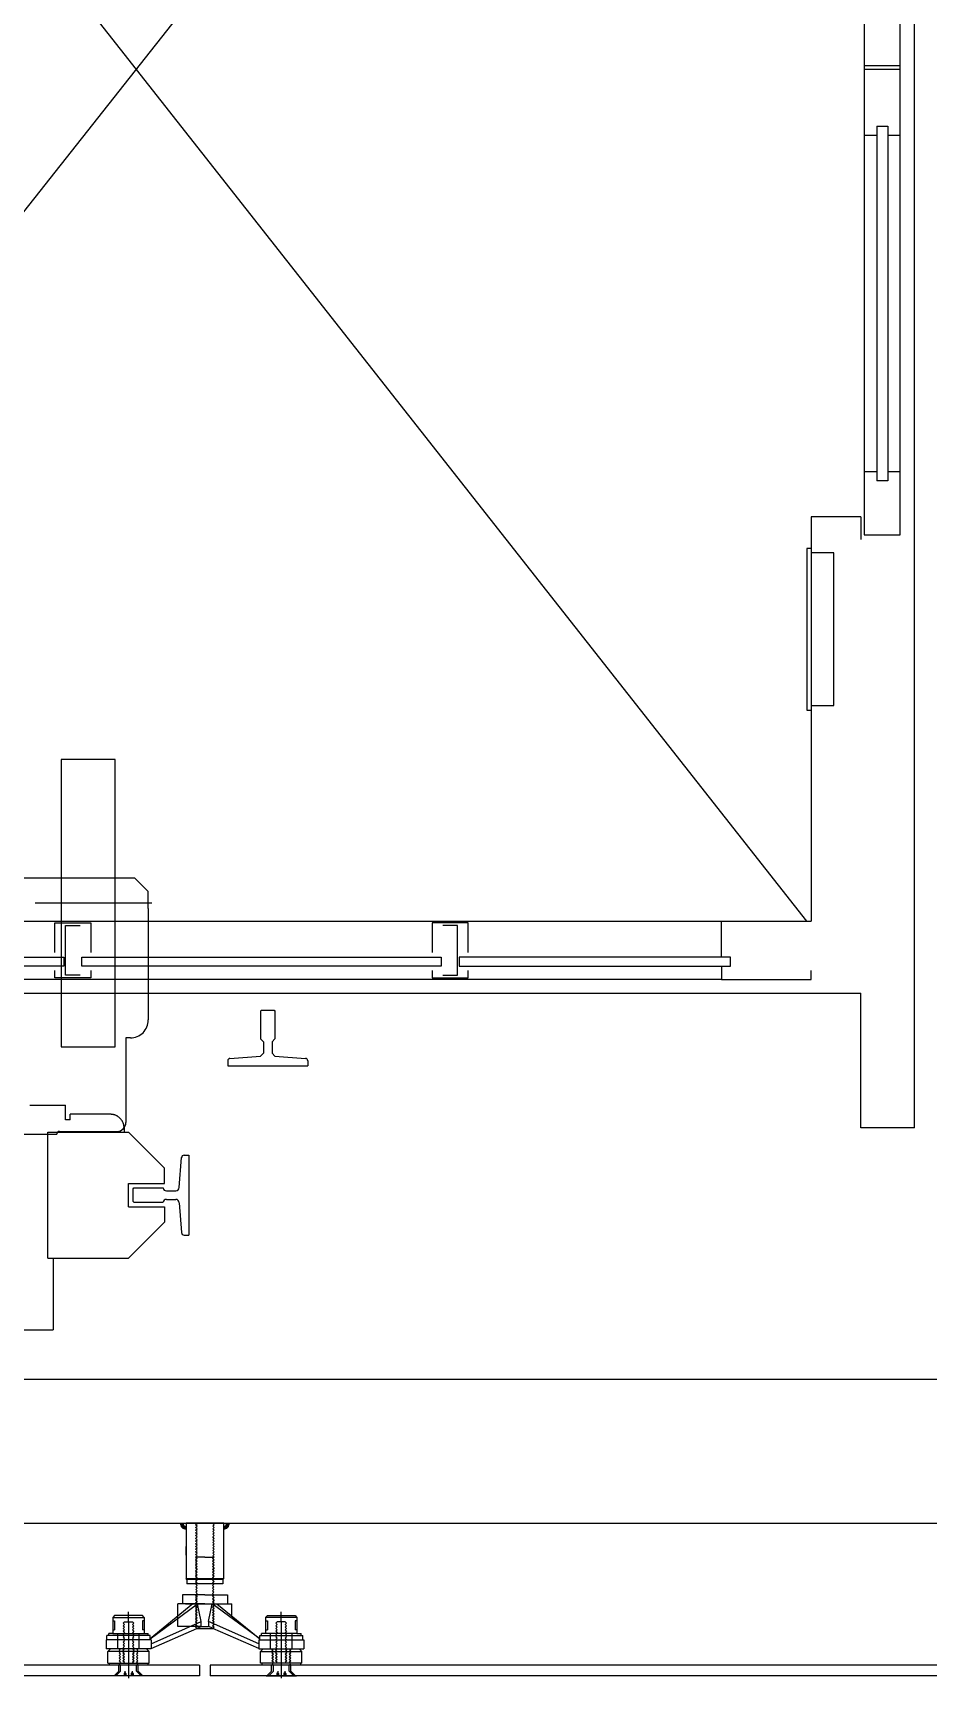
# Model space of a CAD drawing. Header units: millimetres. Extents: x -7448 to 427567, y 91657 to 341328.
# Drawn here: x 153436 to 154432, y 216789 to 218621 of the extents above; entities that cross this region are included whole.
import ezdxf

# ---------------------------------------------------------------- set-up
doc = ezdxf.new("R2010")
doc.units = ezdxf.units.MM
doc.header["$LTSCALE"] = 500
doc.header["$MEASUREMENT"] = 0
for name, pattern in [('CENTER', [65, 60, -2, 1, -2]), ('CENTER1', [8, 6, -1, 0, -1]), ('DASH_2', [34, 30, -1.5, 1, -1.5]), ('HIDDEN', [2, 1, -1])]:
    doc.linetypes.add(name, pattern=pattern)
doc.layers.add('e-plan', color=9, linetype='CONTINUOUS')

msp = doc.modelspace()

# ---------------------------------------------------------------- linework, layer by layer
at = {"layer": 'e-plan', "linetype": 'Continuous'}
for p, q in [((154417.2, 217401.9), (154417.2, 219761.9)), ((154202.2, 217566.9), (153564.2, 217566.9)), ((153564.2, 217551.9), (154357.2, 217551.9)), ((154357.2, 217401.9), (154357.2, 217551.9)), ((154417.2, 217401.9), (154357.2, 217401.9)), ((153606.2, 216961.9), (153606.2, 216900.1)), ((153648.2, 216900.1), (153648.2, 216961.9)), ((153606.2, 216926.1), (153606.2, 216936)), ((153607.2, 216899.1), (153606.2, 216900.1)), ((153606.2, 216900.1), (153648.2, 216900.1)), ((153607.2, 216899.1), (153607.2, 216894.1)), ((153647.2, 216899.1), (153607.2, 216899.1)), ((153617, 216894.1), (153607.2, 216894.1)), ((153637.1, 216894.1), (153617.3, 216894.1)), ((153647.2, 216894.1), (153637.3, 216894.1)), ((153648.2, 216900.1), (153647.2, 216899.1)), ((153647.2, 216899.1), (153647.2, 216894.1)), ((153613.9, 216871.9), (153566.2, 216833.1)), ((153566.2, 216833), (153618.9, 216871.9)), ((153627.2, 216871.9), (153597.2, 216871.9)), ((153597.2, 216846.9), (153597.2, 216871.9)), ((153616.9, 216881.9), (153602.2, 216881.9)), ((153605.7, 216871.9), (153627.2, 216871.9)), ((153627.2, 216881.9), (153617.2, 216881.9)), ((153623.2, 216852.4), (153618.9, 216871.9)), ((153627.2, 216881.9), (153637.2, 216881.9)), ((153627.2, 216871.9), (153657.2, 216871.9)), ((153627.2, 216871.9), (153648.7, 216871.9)), ((153631.1, 216852.4), (153635.4, 216871.9)), ((153688.2, 216833), (153635.4, 216871.9)), ((153637.5, 216881.9), (153652.2, 216881.9)), ((153640.5, 216871.9), (153688.2, 216833.1)), ((153657.2, 216858.4), (153657.2, 216871.9)), ((153526.7, 216858.9), (153524.7, 216856.9)), ((153524.7, 216856.9), (153524.7, 216838.9)), ((153557.7, 216858.9), (153526.7, 216858.9)), ((153526.7, 216852.9), (153526.7, 216842.9)), ((153559.7, 216856.9), (153557.7, 216858.9)), ((153557.7, 216852.9), (153557.7, 216842.9)), ((153559.7, 216856.9), (153559.7, 216838.9)), ((153567.2, 216827.6), (153623.2, 216852.4)), ((153623.3, 216846.9), (153597.2, 216846.9)), ((153618.3, 216844.8), (153623.3, 216846.9)), ((153623.2, 216846.9), (153623.2, 216852.4)), ((153623.3, 216846.9), (153631.1, 216846.9)), ((153687.2, 216827.6), (153631.1, 216852.4)), ((153631.1, 216852.4), (153631.1, 216846.9)), ((153636, 216844.8), (153631.1, 216846.9)), ((153694.7, 216856.9), (153696.7, 216858.9)), ((153694.7, 216856.9), (153694.7, 216838.9)), ((153696.7, 216858.9), (153727.7, 216858.9)), ((153696.7, 216852.9), (153696.7, 216842.9)), ((153727.7, 216858.9), (153729.7, 216856.9)), ((153727.7, 216852.9), (153727.7, 216842.9)), ((153729.7, 216856.9), (153729.7, 216838.9)), ((153517.2, 216831.9), (153517.2, 216821.9)), ((153567.2, 216831.9), (153517.2, 216831.9)), ((153566.2, 216836.9), (153518.2, 216836.9)), ((153518.2, 216831.9), (153518.2, 216836.9)), ((153520.2, 216836.9), (153520.2, 216838.9)), ((153564.2, 216836.9), (153564.2, 216838.9)), ((153566.2, 216831.9), (153566.2, 216836.9)), ((153567.2, 216822.2), (153618.1, 216844.7)), ((153567.2, 216831.9), (153567.2, 216821.9)), ((153635.9, 216844.3), (153618.5, 216844.3)), ((153687.2, 216822.2), (153636.2, 216844.7)), ((153687.2, 216831.9), (153737.2, 216831.9)), ((153687.2, 216831.9), (153687.2, 216821.9)), ((153688.2, 216831.9), (153688.2, 216836.9)), ((153688.2, 216836.9), (153736.2, 216836.9)), ((153690.2, 216836.9), (153690.2, 216838.9)), ((153734.2, 216836.9), (153734.2, 216838.9)), ((153736.2, 216831.9), (153736.2, 216836.9)), ((153737.2, 216831.9), (153737.2, 216821.9)), ((153533.1, 216821.9), (153517.2, 216821.9)), ((153519.2, 216805.9), (153519.2, 216818.9)), ((153533.4, 216818.9), (153519.2, 216818.9)), ((153546.7, 216821.9), (153533.4, 216821.9)), ((153565.2, 216818.9), (153533.4, 216818.9)), ((153550.9, 216821.9), (153547, 216821.9)), ((153567.2, 216821.9), (153551.2, 216821.9)), ((153565.2, 216805.9), (153565.2, 216818.9)), ((153687.2, 216821.9), (153703.1, 216821.9)), ((153689.2, 216818.9), (153720.9, 216818.9)), ((153689.2, 216805.9), (153689.2, 216818.9)), ((153703.4, 216821.9), (153707.4, 216821.9)), ((153707.7, 216821.9), (153720.9, 216821.9)), ((153720.9, 216818.9), (153735.2, 216818.9)), ((153721.2, 216821.9), (153737.2, 216821.9)), ((153735.2, 216805.9), (153735.2, 216818.9)), ((153519.2, 216805.9), (153532.1, 216805.9)), ((153520.7, 216805.9), (153520.7, 216803.9)), ((153559, 216791.9), (153525.3, 216791.9)), ((153531.4, 216797.2), (153526.2, 216791.9)), ((153531.4, 216797.2), (153531.4, 216803.9)), ((153532.4, 216805.9), (153536.4, 216805.9)), ((153533.4, 216797.2), (153533.4, 216803.9)), ((153536.7, 216805.9), (153547.7, 216805.9)), ((153538.9, 216794.9), (153537.5, 216794.9)), ((153546.9, 216794.9), (153545.5, 216794.9)), ((153548, 216805.9), (153551.9, 216805.9)), ((153550.9, 216797.2), (153550.9, 216803.9)), ((153552.2, 216805.9), (153563.7, 216805.9)), ((153552.9, 216797.2), (153552.9, 216803.9)), ((153552.9, 216797.2), (153558.2, 216791.9)), ((153563.7, 216805.9), (153563.7, 216803.9)), ((153563.7, 216805.9), (153565.2, 216805.9)), ((153690.7, 216805.9), (153689.2, 216805.9)), ((153690.7, 216805.9), (153690.7, 216803.9)), ((153702.1, 216805.9), (153690.7, 216805.9)), ((153695.3, 216791.9), (153729, 216791.9)), ((153701.4, 216797.2), (153696.2, 216791.9)), ((153701.4, 216797.2), (153701.4, 216803.9)), ((153706.4, 216805.9), (153702.4, 216805.9)), ((153703.4, 216797.2), (153703.4, 216803.9)), ((153717.7, 216805.9), (153706.7, 216805.9)), ((153707.5, 216794.9), (153708.9, 216794.9)), ((153715.5, 216794.9), (153716.9, 216794.9)), ((153721.9, 216805.9), (153718, 216805.9)), ((153720.9, 216797.2), (153720.9, 216803.9)), ((153735.2, 216805.9), (153722.2, 216805.9)), ((153722.9, 216797.2), (153722.9, 216803.9)), ((153722.9, 216797.2), (153728.2, 216791.9)), ((153733.7, 216805.9), (153733.7, 216803.9))]:
    msp.add_line(p, q, dxfattribs=at)
at = {"layer": 'e-plan', "ltscale": 2}
for p, q in [((154297.2, 217631.9), (152802.2, 219531.9)), ((152802.2, 217631.9), (154302.2, 219531.9))]:
    msp.add_line(p, q, dxfattribs=at)
at = {"layer": 'e-plan'}
for p, q in [((154401.2, 218583.9), (154361.2, 218583.9)), ((154401.2, 218579.9), (154361.2, 218579.9)), ((154375.2, 218516.9), (154387.2, 218516.9)), ((154375.2, 218516.9), (154375.2, 218121.9)), ((154361.2, 218506.9), (154375.2, 218506.9)), ((154387.2, 218506.9), (154401.2, 218506.9)), ((154375.2, 218131.9), (154361.2, 218131.9)), ((154401.2, 218131.9), (154387.2, 218131.9)), ((154302.2, 218081.9), (154302.2, 217631.9)), ((154357.2, 218081.9), (154302.2, 218081.9)), ((154357.2, 218081.9), (154357.2, 218056.9)), ((153549.2, 217679.9), (152895.2, 217679.9)), ((153549.2, 217679.9), (153564.2, 217664.9)), ((153564.2, 217645.9), (153564.2, 217664.9)), ((153564.2, 217645.9), (153564.2, 217521.9)), ((153564.2, 217631.9), (154302.2, 217631.9)), ((154202.2, 217591.9), (154202.2, 217631.9)), ((153690.2, 217532.9), (153689.2, 217531.9)), ((153689.2, 217531.9), (153689.2, 217500.9)), ((153690.2, 217532.9), (153704.2, 217532.9)), ((153704.2, 217532.9), (153705.2, 217531.9)), ((153705.2, 217531.9), (153705.2, 217500.9)), ((153539.2, 217501.9), (153539.2, 217407.9)), ((153544.2, 217501.9), (153539.2, 217501.9)), ((153689.2, 217500.9), (153692.4, 217497.7)), ((153692.4, 217497.7), (153692.4, 217485)), ((153705.2, 217500.9), (153701.9, 217497.7)), ((153701.9, 217497.7), (153701.9, 217485)), ((153652.7, 217476.6), (153652.7, 217470.9)), ((153652.7, 217470.9), (153741.7, 217470.9)), ((153655, 217479.1), (153689.2, 217481.7)), ((153689.2, 217481.7), (153692.4, 217485)), ((153705.2, 217481.7), (153701.9, 217485)), ((153705.2, 217481.7), (153739.3, 217479.1)), ((153741.7, 217476.6), (153741.7, 217470.9)), ((152982.2, 217394.9), (153462.2, 217394.9)), ((153452.2, 217256.9), (153452.2, 217396.9)), ((153452.2, 217396.9), (153542.2, 217396.9)), ((153465.2, 217397.9), (153529.2, 217397.9)), ((153542.2, 217396.9), (153582.2, 217356.9)), ((153598.7, 217335.4), (153601.1, 217368.7)), ((153604.1, 217371.4), (153609.2, 217371.4)), ((153609.2, 217371.4), (153609.2, 217282.4)), ((153542.2, 217313.9), (153542.2, 217339.9)), ((153542.2, 217339.9), (153582.2, 217339.9)), ((153582.2, 217339.9), (153582.2, 217356.9)), ((153547.2, 217333.9), (153548.2, 217334.9)), ((153547.2, 217320), (153547.2, 217333.9)), ((153548.2, 217334.9), (153580.6, 217334.9)), ((153584.5, 217331.7), (153594.7, 217331.7)), ((153584.5, 217322.2), (153594.7, 217322.2)), ((153542.2, 217313.9), (153582.2, 217313.9)), ((153547.2, 217320), (153548.2, 217319)), ((153548.2, 217319), (153580.6, 217319)), ((153582.2, 217313.9), (153582.2, 217296.9)), ((153598.7, 217318.5), (153601.1, 217285.2)), ((153542.2, 217256.9), (153582.2, 217296.9)), ((153604.1, 217282.4), (153609.2, 217282.4)), ((153452.2, 217256.9), (153542.2, 217256.9)), ((153458.2, 217256.9), (153458.2, 217176.9)), ((152986.2, 217176.9), (153458.2, 217176.9)), ((152492.2, 217121.9), (154762.2, 217121.9)), ((152492.2, 216961.9), (154762.2, 216961.9)), ((153648.2, 216961.9), (153606.2, 216961.9)), ((153621.2, 216803.9), (152206.2, 216803.9)), ((153621.2, 216791.9), (152206.2, 216791.9)), ((153621.2, 216803.9), (153621.2, 216791.9)), ((155072.2, 216803.9), (153633.2, 216803.9)), ((153633.2, 216803.9), (153633.2, 216791.9)), ((155072.2, 216791.9), (153633.2, 216791.9))]:
    msp.add_line(p, q, dxfattribs=at)
at = {"layer": 'e-plan', "linetype": 'CENTER'}
for p, q in [((153568.2, 217651.9), (153438.3, 217651.9)), ((152880.2, 217631.9), (153564.2, 217631.9)), ((153564.2, 217566.9), (152880.2, 217566.9)), ((152880.2, 217551.9), (153564.2, 217551.9))]:
    msp.add_line(p, q, dxfattribs=at)
at = {"layer": 'e-plan', "linetype": 'HIDDEN'}
for p, q in [((153432.2, 217426.9), (153472.2, 217426.9)), ((153472.2, 217410.9), (153472.2, 217426.9)), ((153477.2, 217410.9), (153477.2, 217416.9)), ((153522.2, 217416.9), (153477.2, 217416.9)), ((153477.2, 217410.9), (153472.2, 217410.9)), ((153537.2, 217401.9), (153537.2, 217396.9))]:
    msp.add_line(p, q, dxfattribs=at)
at = {"layer": 'e-plan', "linetype": 'CENTER1'}
for p, q in [((153616.9, 216959.9), (153618.4, 216961.4)), ((153618.4, 216958.4), (153616.9, 216959.9)), ((153616.9, 216956.9), (153618.4, 216958.4)), ((153618.4, 216955.4), (153616.9, 216956.9)), ((153616.9, 216953.9), (153618.4, 216955.4)), ((153618.4, 216961.4), (153617.9, 216961.9)), ((153636, 216961.4), (153636.5, 216961.9)), ((153637.5, 216959.9), (153636, 216961.4)), ((153636, 216958.4), (153637.5, 216959.9)), ((153637.5, 216956.9), (153636, 216958.4)), ((153636, 216955.4), (153637.5, 216956.9)), ((153637.5, 216953.9), (153636, 216955.4)), ((153618.4, 216952.4), (153616.9, 216953.9)), ((153616.9, 216950.9), (153618.4, 216952.4)), ((153618.4, 216949.4), (153616.9, 216950.9)), ((153616.9, 216947.9), (153618.4, 216949.4)), ((153618.4, 216946.4), (153616.9, 216947.9)), ((153616.9, 216944.9), (153618.4, 216946.4)), ((153618.4, 216943.4), (153616.9, 216944.9)), ((153616.9, 216941.9), (153618.4, 216943.4)), ((153618.4, 216940.4), (153616.9, 216941.9)), ((153616.9, 216938.9), (153618.4, 216940.4)), ((153618.4, 216937.4), (153616.9, 216938.9)), ((153616.9, 216935.9), (153618.4, 216937.4)), ((153636, 216952.4), (153637.5, 216953.9)), ((153637.5, 216950.9), (153636, 216952.4)), ((153636, 216949.4), (153637.5, 216950.9)), ((153637.5, 216947.9), (153636, 216949.4)), ((153636, 216946.4), (153637.5, 216947.9)), ((153637.5, 216944.9), (153636, 216946.4)), ((153636, 216943.4), (153637.5, 216944.9)), ((153637.5, 216941.9), (153636, 216943.4)), ((153636, 216940.4), (153637.5, 216941.9)), ((153637.5, 216938.9), (153636, 216940.4)), ((153636, 216937.4), (153637.5, 216938.9)), ((153637.5, 216935.9), (153636, 216937.4)), ((153618.4, 216934.4), (153616.9, 216935.9)), ((153616.9, 216932.9), (153618.4, 216934.4)), ((153618.4, 216931.4), (153616.9, 216932.9)), ((153616.9, 216929.9), (153618.4, 216931.4)), ((153618.4, 216928.4), (153616.9, 216929.9)), ((153616.9, 216926.9), (153618.4, 216928.4)), ((153618.4, 216925.4), (153616.9, 216926.9)), ((153616.9, 216923.9), (153618.4, 216925.4)), ((153616.9, 216923.9), (153618.4, 216922.4)), ((153618.4, 216922.4), (153616.9, 216920.9)), ((153616.9, 216920.9), (153618.4, 216919.4)), ((153618.4, 216919.4), (153616.9, 216917.9)), ((153617.2, 216923.9), (153618.7, 216922.4)), ((153627.2, 216923.9), (153617.2, 216923.9)), ((153618.7, 216922.4), (153617.2, 216920.9)), ((153617.2, 216920.9), (153618.7, 216919.4)), ((153618.7, 216919.4), (153617.2, 216917.9)), ((153627.2, 216923.9), (153637.2, 216923.9)), ((153637.2, 216923.9), (153635.7, 216922.4)), ((153635.7, 216922.4), (153637.2, 216920.9)), ((153637.2, 216920.9), (153635.7, 216919.4)), ((153635.7, 216919.4), (153637.2, 216917.9)), ((153636, 216934.4), (153637.5, 216935.9)), ((153637.5, 216932.9), (153636, 216934.4)), ((153636, 216931.4), (153637.5, 216932.9)), ((153637.5, 216929.9), (153636, 216931.4)), ((153636, 216928.4), (153637.5, 216929.9)), ((153637.5, 216926.9), (153636, 216928.4)), ((153636, 216925.4), (153637.5, 216926.9)), ((153637.5, 216923.9), (153636, 216925.4)), ((153637.5, 216923.9), (153636, 216922.4)), ((153636, 216922.4), (153637.5, 216920.9)), ((153637.5, 216920.9), (153636, 216919.4)), ((153636, 216919.4), (153637.5, 216917.9)), ((153616.9, 216917.9), (153618.4, 216916.4)), ((153618.4, 216916.4), (153616.9, 216914.9)), ((153616.9, 216914.9), (153618.4, 216913.4)), ((153618.4, 216913.4), (153616.9, 216911.9)), ((153616.9, 216911.9), (153618.4, 216910.4)), ((153618.4, 216910.4), (153616.9, 216908.9)), ((153616.9, 216908.9), (153618.4, 216907.4)), ((153618.4, 216907.4), (153616.9, 216905.9)), ((153616.9, 216905.9), (153618.4, 216904.4)), ((153618.4, 216904.4), (153616.9, 216902.9)), ((153616.9, 216902.9), (153618.4, 216901.4)), ((153618.4, 216901.4), (153616.9, 216899.9)), ((153617.2, 216917.9), (153618.7, 216916.4)), ((153618.7, 216916.4), (153617.2, 216914.9)), ((153617.2, 216914.9), (153618.7, 216913.4)), ((153618.7, 216913.4), (153617.2, 216911.9)), ((153617.2, 216911.9), (153618.7, 216910.4)), ((153618.7, 216910.4), (153617.2, 216908.9)), ((153617.2, 216908.9), (153618.7, 216907.4)), ((153618.7, 216907.4), (153617.2, 216905.9)), ((153617.2, 216905.9), (153618.7, 216904.4)), ((153618.7, 216904.4), (153617.2, 216902.9)), ((153617.2, 216902.9), (153618.7, 216901.4)), ((153618.7, 216901.4), (153617.2, 216899.9)), ((153637.2, 216917.9), (153635.7, 216916.4)), ((153635.7, 216916.4), (153637.2, 216914.9)), ((153637.2, 216914.9), (153635.7, 216913.4)), ((153635.7, 216913.4), (153637.2, 216911.9)), ((153637.2, 216911.9), (153635.7, 216910.4)), ((153635.7, 216910.4), (153637.2, 216908.9)), ((153637.2, 216908.9), (153635.7, 216907.4)), ((153635.7, 216907.4), (153637.2, 216905.9)), ((153637.2, 216905.9), (153635.7, 216904.4)), ((153635.7, 216904.4), (153637.2, 216902.9)), ((153637.2, 216902.9), (153635.7, 216901.4)), ((153635.7, 216901.4), (153637.2, 216899.9)), ((153637.5, 216917.9), (153636, 216916.4)), ((153636, 216916.4), (153637.5, 216914.9)), ((153637.5, 216914.9), (153636, 216913.4)), ((153636, 216913.4), (153637.5, 216911.9)), ((153637.5, 216911.9), (153636, 216910.4)), ((153636, 216910.4), (153637.5, 216908.9)), ((153637.5, 216908.9), (153636, 216907.4)), ((153636, 216907.4), (153637.5, 216905.9)), ((153637.5, 216905.9), (153636, 216904.4)), ((153636, 216904.4), (153637.5, 216902.9)), ((153637.5, 216902.9), (153636, 216901.4)), ((153636, 216901.4), (153637.5, 216899.9)), ((153616.9, 216899.9), (153618.4, 216898.4)), ((153618.4, 216898.4), (153616.9, 216896.9)), ((153616.9, 216896.9), (153618.4, 216895.4)), ((153618.4, 216895.4), (153617, 216894.1)), ((153617.2, 216899.9), (153618.7, 216898.4)), ((153618.7, 216898.4), (153617.2, 216896.9)), ((153617.2, 216896.9), (153618.7, 216895.4)), ((153618.7, 216895.4), (153617.2, 216893.9)), ((153617.2, 216893.9), (153618.7, 216892.4)), ((153618.7, 216892.4), (153617.2, 216890.9)), ((153617.2, 216890.9), (153618.7, 216889.4)), ((153618.7, 216889.4), (153617.2, 216887.9)), ((153617.2, 216887.9), (153618.7, 216886.4)), ((153618.7, 216886.4), (153617.2, 216884.9)), ((153617.2, 216884.9), (153618.7, 216883.4)), ((153618.7, 216883.4), (153617.2, 216881.9)), ((153637.2, 216899.9), (153635.7, 216898.4)), ((153635.7, 216898.4), (153637.2, 216896.9)), ((153637.2, 216896.9), (153635.7, 216895.4)), ((153635.7, 216895.4), (153637.2, 216893.9)), ((153637.2, 216893.9), (153635.7, 216892.4)), ((153635.7, 216892.4), (153637.2, 216890.9)), ((153637.2, 216890.9), (153635.7, 216889.4)), ((153635.7, 216889.4), (153637.2, 216887.9)), ((153637.2, 216887.9), (153635.7, 216886.4)), ((153635.7, 216886.4), (153637.2, 216884.9)), ((153637.2, 216884.9), (153635.7, 216883.4)), ((153635.7, 216883.4), (153637.2, 216881.9)), ((153637.5, 216899.9), (153636, 216898.4)), ((153636, 216898.4), (153637.5, 216896.9)), ((153637.5, 216896.9), (153636, 216895.4)), ((153636, 216895.4), (153637.3, 216894.1)), ((153616.9, 216881.9), (153618.4, 216880.4)), ((153618.4, 216880.4), (153616.9, 216878.9)), ((153616.9, 216878.9), (153618.4, 216877.4)), ((153618.4, 216877.4), (153616.9, 216875.9)), ((153616.9, 216875.9), (153618.4, 216874.4)), ((153618.4, 216874.4), (153616.9, 216872.9)), ((153616.9, 216872.9), (153618.4, 216871.4)), ((153618.4, 216871.4), (153616.9, 216869.9)), ((153616.9, 216869.9), (153618.4, 216868.4)), ((153618.4, 216868.4), (153616.9, 216866.9)), ((153616.9, 216866.9), (153618.4, 216865.4)), ((153618.4, 216865.4), (153616.9, 216863.9)), ((153616.9, 216863.9), (153618.4, 216862.4)), ((153617.2, 216881.9), (153618.7, 216880.4)), ((153618.7, 216880.4), (153617.2, 216878.9)), ((153617.2, 216878.9), (153618.7, 216877.4)), ((153618.7, 216877.4), (153617.2, 216875.9)), ((153617.2, 216875.9), (153618.7, 216874.4)), ((153618.7, 216874.4), (153617.2, 216872.9)), ((153617.2, 216872.9), (153618.7, 216871.4)), ((153618.7, 216871.4), (153617.2, 216869.9)), ((153617.2, 216869.9), (153618.7, 216868.4)), ((153618.7, 216868.4), (153617.2, 216866.9)), ((153617.2, 216866.9), (153618.7, 216865.4)), ((153618.7, 216865.4), (153617.2, 216863.9)), ((153617.2, 216863.9), (153618.7, 216862.4)), ((153618.4, 216868.4), (153617.4, 216867.4)), ((153618.7, 216880.4), (153617.7, 216879.4)), ((153637.2, 216881.9), (153635.7, 216880.4)), ((153635.7, 216880.4), (153637.2, 216878.9)), ((153635.7, 216880.4), (153636.7, 216879.4)), ((153637.2, 216878.9), (153635.7, 216877.4)), ((153635.7, 216877.4), (153637.2, 216875.9)), ((153637.2, 216875.9), (153635.7, 216874.4)), ((153635.7, 216874.4), (153637.2, 216872.9)), ((153637.2, 216872.9), (153635.7, 216871.4)), ((153635.7, 216871.4), (153637.2, 216869.9)), ((153637.2, 216869.9), (153635.7, 216868.4)), ((153635.7, 216868.4), (153637.2, 216866.9)), ((153637.2, 216866.9), (153635.7, 216865.4)), ((153635.7, 216865.4), (153637.2, 216863.9)), ((153637.2, 216863.9), (153635.7, 216862.4)), ((153637.5, 216881.9), (153636, 216880.4)), ((153636, 216880.4), (153637.5, 216878.9)), ((153637.5, 216878.9), (153636, 216877.4)), ((153636, 216877.4), (153637.5, 216875.9)), ((153637.5, 216875.9), (153636, 216874.4)), ((153636, 216874.4), (153637.5, 216872.9)), ((153637.5, 216872.9), (153636, 216871.4)), ((153636, 216871.4), (153637.5, 216869.9)), ((153637.5, 216869.9), (153636, 216868.4)), ((153636, 216868.4), (153637.5, 216866.9)), ((153636, 216868.4), (153637, 216867.4)), ((153637.5, 216866.9), (153636, 216865.4)), ((153636, 216865.4), (153637.5, 216863.9)), ((153637.5, 216863.9), (153636, 216862.4)), ((153524.7, 216856.9), (153559.7, 216856.9)), ((153524.7, 216852.9), (153526.7, 216852.9)), ((153537.7, 216851.9), (153536.2, 216850.4)), ((153536.2, 216850.4), (153537.7, 216848.9)), ((153537.7, 216848.9), (153536.2, 216847.4)), ((153536.2, 216847.4), (153537.7, 216845.9)), ((153537.7, 216845.9), (153536.2, 216844.4)), ((153537.7, 216851.9), (153546.7, 216851.9)), ((153542.2, 216851.9), (153542.2, 216863)), ((153542.2, 216851.9), (153542.2, 216789.3)), ((153546.7, 216851.9), (153548.2, 216850.4)), ((153548.2, 216850.4), (153546.7, 216848.9)), ((153546.7, 216848.9), (153548.2, 216847.4)), ((153548.2, 216847.4), (153546.7, 216845.9)), ((153546.7, 216845.9), (153548.2, 216844.4)), ((153559.7, 216852.9), (153557.7, 216852.9)), ((153618.4, 216862.4), (153616.9, 216860.9)), ((153616.9, 216860.9), (153618.4, 216859.4)), ((153618.4, 216859.4), (153616.9, 216857.9)), ((153616.9, 216857.9), (153618.4, 216856.4)), ((153618.4, 216856.4), (153616.9, 216854.9)), ((153616.9, 216854.9), (153618.4, 216853.4)), ((153618.4, 216853.4), (153616.9, 216851.9)), ((153616.9, 216851.9), (153618.4, 216850.4)), ((153618.4, 216850.4), (153616.9, 216848.9)), ((153616.9, 216848.9), (153618.4, 216847.4)), ((153618.4, 216847.4), (153616.9, 216845.9)), ((153616.9, 216845.9), (153618.2, 216844.7)), ((153618.7, 216862.4), (153617.2, 216860.9)), ((153617.2, 216860.9), (153618.7, 216859.4)), ((153618.7, 216859.4), (153617.2, 216857.9)), ((153617.2, 216857.9), (153618.7, 216856.4)), ((153618.7, 216856.4), (153617.2, 216854.9)), ((153617.2, 216854.9), (153618.7, 216853.4)), ((153618.7, 216853.4), (153617.2, 216851.9)), ((153617.2, 216851.9), (153618.7, 216850.4)), ((153618.7, 216850.4), (153617.2, 216848.9)), ((153617.2, 216848.9), (153618.7, 216847.4)), ((153618.7, 216847.4), (153617.2, 216845.9)), ((153617.2, 216845.9), (153618.7, 216844.4)), ((153635.7, 216862.4), (153637.2, 216860.9)), ((153637.2, 216860.9), (153635.7, 216859.4)), ((153635.7, 216859.4), (153637.2, 216857.9)), ((153637.2, 216857.9), (153635.7, 216856.4)), ((153635.7, 216856.4), (153637.2, 216854.9)), ((153637.2, 216854.9), (153635.7, 216853.4)), ((153635.7, 216853.4), (153637.2, 216851.9)), ((153637.2, 216851.9), (153635.7, 216850.4)), ((153635.7, 216850.4), (153637.2, 216848.9)), ((153637.2, 216848.9), (153635.7, 216847.4)), ((153635.7, 216847.4), (153637.2, 216845.9)), ((153637.2, 216845.9), (153635.7, 216844.4)), ((153636, 216862.4), (153637.5, 216860.9)), ((153637.5, 216860.9), (153636, 216859.4)), ((153636, 216859.4), (153637.5, 216857.9)), ((153637.5, 216857.9), (153636, 216856.4)), ((153636, 216856.4), (153637.5, 216854.9)), ((153637.5, 216854.9), (153636, 216853.4)), ((153636, 216853.4), (153637.5, 216851.9)), ((153637.5, 216851.9), (153636, 216850.4)), ((153636, 216850.4), (153637.5, 216848.9)), ((153637.5, 216848.9), (153636, 216847.4)), ((153636, 216847.4), (153637.5, 216845.9)), ((153637.5, 216845.9), (153636.2, 216844.7)), ((153729.7, 216856.9), (153694.7, 216856.9)), ((153694.7, 216852.9), (153696.7, 216852.9)), ((153707.7, 216851.9), (153706.2, 216850.4)), ((153706.2, 216850.4), (153707.7, 216848.9)), ((153707.7, 216848.9), (153706.2, 216847.4)), ((153706.2, 216847.4), (153707.7, 216845.9)), ((153707.7, 216845.9), (153706.2, 216844.4)), ((153716.7, 216851.9), (153707.7, 216851.9)), ((153712.2, 216851.9), (153712.2, 216863)), ((153712.2, 216851.9), (153712.2, 216789.3)), ((153716.7, 216851.9), (153718.2, 216850.4)), ((153718.2, 216850.4), (153716.7, 216848.9)), ((153716.7, 216848.9), (153718.2, 216847.4)), ((153718.2, 216847.4), (153716.7, 216845.9)), ((153716.7, 216845.9), (153718.2, 216844.4)), ((153729.7, 216852.9), (153727.7, 216852.9)), ((153524.7, 216838.9), (153520.2, 216838.9)), ((153524.7, 216842.9), (153526.7, 216842.9)), ((153524.7, 216838.9), (153562.3, 216838.9)), ((153536.2, 216844.4), (153537.7, 216842.9)), ((153537.7, 216842.9), (153536.2, 216841.4)), ((153536.2, 216841.4), (153537.7, 216839.9)), ((153537.7, 216839.9), (153536.2, 216838.4)), ((153536.2, 216838.4), (153537.7, 216836.9)), ((153537.7, 216836.9), (153536.2, 216835.4)), ((153536.2, 216835.4), (153537.7, 216833.9)), ((153537.7, 216833.9), (153536.2, 216832.4)), ((153536.2, 216832.4), (153537.7, 216830.9)), ((153537.7, 216830.9), (153536.2, 216829.4)), ((153536.2, 216829.4), (153537.7, 216827.9)), ((153537.7, 216827.9), (153536.2, 216826.4)), ((153548.2, 216844.4), (153546.7, 216842.9)), ((153546.7, 216842.9), (153548.2, 216841.4)), ((153548.2, 216841.4), (153546.7, 216839.9)), ((153546.7, 216839.9), (153548.2, 216838.4)), ((153548.2, 216838.4), (153546.7, 216836.9)), ((153546.7, 216836.9), (153548.2, 216835.4)), ((153548.2, 216835.4), (153546.7, 216833.9)), ((153546.7, 216833.9), (153548.2, 216832.4)), ((153548.2, 216832.4), (153546.7, 216830.9)), ((153546.7, 216830.9), (153548.2, 216829.4)), ((153548.2, 216829.4), (153546.7, 216827.9)), ((153546.7, 216827.9), (153548.2, 216826.4)), ((153559.7, 216842.9), (153557.7, 216842.9)), ((153562.3, 216838.9), (153564.2, 216838.9)), ((153618.7, 216844.4), (153618.5, 216844.3)), ((153635.7, 216844.4), (153635.9, 216844.3)), ((153692, 216838.9), (153690.2, 216838.9)), ((153729.7, 216838.9), (153692, 216838.9)), ((153694.7, 216842.9), (153696.7, 216842.9)), ((153706.2, 216844.4), (153707.7, 216842.9)), ((153707.7, 216842.9), (153706.2, 216841.4)), ((153706.2, 216841.4), (153707.7, 216839.9)), ((153707.7, 216839.9), (153706.2, 216838.4)), ((153706.2, 216838.4), (153707.7, 216836.9)), ((153707.7, 216836.9), (153706.2, 216835.4)), ((153706.2, 216835.4), (153707.7, 216833.9)), ((153707.7, 216833.9), (153706.2, 216832.4)), ((153706.2, 216832.4), (153707.7, 216830.9)), ((153707.7, 216830.9), (153706.2, 216829.4)), ((153706.2, 216829.4), (153707.7, 216827.9)), ((153707.7, 216827.9), (153706.2, 216826.4)), ((153718.2, 216844.4), (153716.7, 216842.9)), ((153716.7, 216842.9), (153718.2, 216841.4)), ((153718.2, 216841.4), (153716.7, 216839.9)), ((153716.7, 216839.9), (153718.2, 216838.4)), ((153718.2, 216838.4), (153716.7, 216836.9)), ((153716.7, 216836.9), (153718.2, 216835.4)), ((153718.2, 216835.4), (153716.7, 216833.9)), ((153716.7, 216833.9), (153718.2, 216832.4)), ((153718.2, 216832.4), (153716.7, 216830.9)), ((153716.7, 216830.9), (153718.2, 216829.4)), ((153718.2, 216829.4), (153716.7, 216827.9)), ((153716.7, 216827.9), (153718.2, 216826.4)), ((153729.7, 216842.9), (153727.7, 216842.9)), ((153729.7, 216838.9), (153734.2, 216838.9)), ((153519.2, 216818.9), (153522.2, 216821.9)), ((153533.1, 216821.9), (153531.6, 216820.4)), ((153531.6, 216820.4), (153533.1, 216818.9)), ((153533.1, 216818.9), (153531.6, 216817.4)), ((153531.6, 216817.4), (153533.1, 216815.9)), ((153533.1, 216815.9), (153531.6, 216814.4)), ((153531.6, 216814.4), (153533.1, 216812.9)), ((153533.1, 216812.9), (153531.6, 216811.4)), ((153531.6, 216811.4), (153533.1, 216809.9)), ((153533.1, 216809.9), (153531.6, 216808.4)), ((153533.4, 216821.9), (153531.9, 216820.4)), ((153531.9, 216820.4), (153533.4, 216818.9)), ((153533.4, 216818.9), (153531.9, 216817.4)), ((153531.9, 216817.4), (153533.4, 216815.9)), ((153533.4, 216815.9), (153531.9, 216814.4)), ((153531.9, 216814.4), (153533.4, 216812.9)), ((153533.4, 216812.9), (153531.9, 216811.4)), ((153531.9, 216811.4), (153533.4, 216809.9)), ((153533.4, 216809.9), (153531.9, 216808.4)), ((153537.4, 216821.9), (153535.9, 216820.4)), ((153535.9, 216820.4), (153537.4, 216818.9)), ((153537.4, 216818.9), (153535.9, 216817.4)), ((153535.9, 216817.4), (153537.4, 216815.9)), ((153537.4, 216815.9), (153535.9, 216814.4)), ((153535.9, 216814.4), (153537.4, 216812.9)), ((153537.4, 216812.9), (153535.9, 216811.4)), ((153535.9, 216811.4), (153537.4, 216809.9)), ((153537.4, 216809.9), (153535.9, 216808.4)), ((153536.2, 216826.4), (153537.7, 216824.9)), ((153537.7, 216824.9), (153536.2, 216823.4)), ((153536.2, 216823.4), (153537.7, 216821.9)), ((153537.7, 216821.9), (153536.2, 216820.4)), ((153536.2, 216820.4), (153537.7, 216818.9)), ((153537.7, 216818.9), (153536.2, 216817.4)), ((153536.2, 216817.4), (153537.7, 216815.9)), ((153537.7, 216815.9), (153536.2, 216814.4)), ((153536.2, 216814.4), (153537.7, 216812.9)), ((153537.7, 216812.9), (153536.2, 216811.4)), ((153536.2, 216811.4), (153537.7, 216809.9)), ((153537.7, 216809.9), (153536.2, 216808.4)), ((153548.2, 216826.4), (153546.7, 216824.9)), ((153546.7, 216824.9), (153548.2, 216823.4)), ((153548.2, 216823.4), (153546.7, 216821.9)), ((153546.7, 216821.9), (153548.2, 216820.4)), ((153548.2, 216820.4), (153546.7, 216818.9)), ((153546.7, 216818.9), (153548.2, 216817.4)), ((153548.2, 216817.4), (153546.7, 216815.9)), ((153546.7, 216815.9), (153548.2, 216814.4)), ((153548.2, 216814.4), (153546.7, 216812.9)), ((153546.7, 216812.9), (153548.2, 216811.4)), ((153548.2, 216811.4), (153546.7, 216809.9)), ((153546.7, 216809.9), (153548.2, 216808.4)), ((153547, 216821.9), (153548.5, 216820.4)), ((153548.5, 216820.4), (153547, 216818.9)), ((153547, 216818.9), (153548.5, 216817.4)), ((153548.5, 216817.4), (153547, 216815.9)), ((153547, 216815.9), (153548.5, 216814.4)), ((153548.5, 216814.4), (153547, 216812.9)), ((153547, 216812.9), (153548.5, 216811.4)), ((153548.5, 216811.4), (153547, 216809.9)), ((153547, 216809.9), (153548.5, 216808.4)), ((153550.9, 216821.9), (153552.4, 216820.4)), ((153552.4, 216820.4), (153550.9, 216818.9)), ((153550.9, 216818.9), (153552.4, 216817.4)), ((153552.4, 216817.4), (153550.9, 216815.9)), ((153550.9, 216815.9), (153552.4, 216814.4)), ((153552.4, 216814.4), (153550.9, 216812.9)), ((153550.9, 216812.9), (153552.4, 216811.4)), ((153552.4, 216811.4), (153550.9, 216809.9)), ((153550.9, 216809.9), (153552.4, 216808.4)), ((153551.2, 216821.9), (153552.7, 216820.4)), ((153552.7, 216820.4), (153551.2, 216818.9)), ((153551.2, 216818.9), (153552.7, 216817.4)), ((153552.7, 216817.4), (153551.2, 216815.9)), ((153551.2, 216815.9), (153552.7, 216814.4)), ((153552.7, 216814.4), (153551.2, 216812.9)), ((153551.2, 216812.9), (153552.7, 216811.4)), ((153552.7, 216811.4), (153551.2, 216809.9)), ((153551.2, 216809.9), (153552.7, 216808.4)), ((153565.2, 216818.9), (153562.2, 216821.9)), ((153689.2, 216818.9), (153692.2, 216821.9)), ((153703.1, 216821.9), (153701.6, 216820.4)), ((153701.6, 216820.4), (153703.1, 216818.9)), ((153703.1, 216818.9), (153701.6, 216817.4)), ((153701.6, 216817.4), (153703.1, 216815.9)), ((153703.1, 216815.9), (153701.6, 216814.4)), ((153701.6, 216814.4), (153703.1, 216812.9)), ((153703.1, 216812.9), (153701.6, 216811.4)), ((153701.6, 216811.4), (153703.1, 216809.9)), ((153703.1, 216809.9), (153701.6, 216808.4)), ((153703.4, 216821.9), (153701.9, 216820.4)), ((153701.9, 216820.4), (153703.4, 216818.9)), ((153703.4, 216818.9), (153701.9, 216817.4)), ((153701.9, 216817.4), (153703.4, 216815.9)), ((153703.4, 216815.9), (153701.9, 216814.4)), ((153701.9, 216814.4), (153703.4, 216812.9)), ((153703.4, 216812.9), (153701.9, 216811.4)), ((153701.9, 216811.4), (153703.4, 216809.9)), ((153703.4, 216809.9), (153701.9, 216808.4)), ((153707.4, 216821.9), (153705.9, 216820.4)), ((153705.9, 216820.4), (153707.4, 216818.9)), ((153707.4, 216818.9), (153705.9, 216817.4)), ((153705.9, 216817.4), (153707.4, 216815.9)), ((153707.4, 216815.9), (153705.9, 216814.4)), ((153705.9, 216814.4), (153707.4, 216812.9)), ((153707.4, 216812.9), (153705.9, 216811.4)), ((153705.9, 216811.4), (153707.4, 216809.9)), ((153707.4, 216809.9), (153705.9, 216808.4)), ((153706.2, 216826.4), (153707.7, 216824.9)), ((153707.7, 216824.9), (153706.2, 216823.4)), ((153706.2, 216823.4), (153707.7, 216821.9)), ((153707.7, 216821.9), (153706.2, 216820.4)), ((153706.2, 216820.4), (153707.7, 216818.9)), ((153707.7, 216818.9), (153706.2, 216817.4)), ((153706.2, 216817.4), (153707.7, 216815.9)), ((153707.7, 216815.9), (153706.2, 216814.4)), ((153706.2, 216814.4), (153707.7, 216812.9)), ((153707.7, 216812.9), (153706.2, 216811.4)), ((153706.2, 216811.4), (153707.7, 216809.9)), ((153707.7, 216809.9), (153706.2, 216808.4)), ((153718.2, 216826.4), (153716.7, 216824.9)), ((153716.7, 216824.9), (153718.2, 216823.4)), ((153718.2, 216823.4), (153716.7, 216821.9)), ((153716.7, 216821.9), (153718.2, 216820.4)), ((153718.2, 216820.4), (153716.7, 216818.9)), ((153716.7, 216818.9), (153718.2, 216817.4)), ((153718.2, 216817.4), (153716.7, 216815.9)), ((153716.7, 216815.9), (153718.2, 216814.4)), ((153718.2, 216814.4), (153716.7, 216812.9)), ((153716.7, 216812.9), (153718.2, 216811.4)), ((153718.2, 216811.4), (153716.7, 216809.9)), ((153716.7, 216809.9), (153718.2, 216808.4)), ((153717, 216821.9), (153718.5, 216820.4)), ((153718.5, 216820.4), (153717, 216818.9)), ((153717, 216818.9), (153718.5, 216817.4)), ((153718.5, 216817.4), (153717, 216815.9)), ((153717, 216815.9), (153718.5, 216814.4)), ((153718.5, 216814.4), (153717, 216812.9)), ((153717, 216812.9), (153718.5, 216811.4)), ((153718.5, 216811.4), (153717, 216809.9)), ((153717, 216809.9), (153718.5, 216808.4)), ((153720.9, 216821.9), (153722.4, 216820.4)), ((153722.4, 216820.4), (153720.9, 216818.9)), ((153720.9, 216818.9), (153722.4, 216817.4)), ((153722.4, 216817.4), (153720.9, 216815.9)), ((153720.9, 216815.9), (153722.4, 216814.4)), ((153722.4, 216814.4), (153720.9, 216812.9)), ((153720.9, 216812.9), (153722.4, 216811.4)), ((153722.4, 216811.4), (153720.9, 216809.9)), ((153720.9, 216809.9), (153722.4, 216808.4)), ((153721.2, 216821.9), (153722.7, 216820.4)), ((153722.7, 216820.4), (153721.2, 216818.9)), ((153721.2, 216818.9), (153722.7, 216817.4)), ((153722.7, 216817.4), (153721.2, 216815.9)), ((153721.2, 216815.9), (153722.7, 216814.4)), ((153722.7, 216814.4), (153721.2, 216812.9)), ((153721.2, 216812.9), (153722.7, 216811.4)), ((153722.7, 216811.4), (153721.2, 216809.9)), ((153721.2, 216809.9), (153722.7, 216808.4)), ((153735.2, 216818.9), (153732.2, 216821.9)), ((153528.2, 216791.9), (153533.4, 216797.2)), ((153531.6, 216808.4), (153533.1, 216806.9)), ((153531.9, 216808.4), (153533.4, 216806.9)), ((153533.4, 216806.9), (153531.9, 216805.4)), ((153531.9, 216805.4), (153533.4, 216803.9)), ((153533.1, 216806.9), (153532.1, 216805.9)), ((153535.9, 216808.4), (153537.4, 216806.9)), ((153536.2, 216808.4), (153537.7, 216806.9)), ((153537.4, 216806.9), (153536.4, 216805.9)), ((153537.7, 216806.9), (153536.7, 216805.9)), ((153537.2, 216794.6), (153537.2, 216791.9)), ((153538.2, 216796.9), (153538.2, 216791.9)), ((153539.2, 216794.6), (153539.2, 216791.9)), ((153545.2, 216794.6), (153545.2, 216791.9)), ((153546.2, 216796.9), (153546.2, 216791.9)), ((153548.2, 216808.4), (153546.7, 216806.9)), ((153546.7, 216806.9), (153547.7, 216805.9)), ((153548.5, 216808.4), (153547, 216806.9)), ((153547, 216806.9), (153548, 216805.9)), ((153547.2, 216794.6), (153547.2, 216791.9)), ((153552.4, 216808.4), (153550.9, 216806.9)), ((153550.9, 216806.9), (153552.4, 216805.4)), ((153552.4, 216805.4), (153550.9, 216803.9)), ((153556.2, 216791.9), (153550.9, 216797.2)), ((153552.7, 216808.4), (153551.2, 216806.9)), ((153551.2, 216806.9), (153552.2, 216805.9)), ((153698.2, 216791.9), (153703.4, 216797.2)), ((153701.6, 216808.4), (153703.1, 216806.9)), ((153701.9, 216808.4), (153703.4, 216806.9)), ((153703.4, 216806.9), (153701.9, 216805.4)), ((153701.9, 216805.4), (153703.4, 216803.9)), ((153703.1, 216806.9), (153702.1, 216805.9)), ((153705.9, 216808.4), (153707.4, 216806.9)), ((153706.2, 216808.4), (153707.7, 216806.9)), ((153707.4, 216806.9), (153706.4, 216805.9)), ((153707.7, 216806.9), (153706.7, 216805.9)), ((153707.2, 216794.6), (153707.2, 216791.9)), ((153708.2, 216796.9), (153708.2, 216791.9)), ((153709.2, 216794.6), (153709.2, 216791.9)), ((153715.2, 216794.6), (153715.2, 216791.9)), ((153716.2, 216796.9), (153716.2, 216791.9)), ((153718.2, 216808.4), (153716.7, 216806.9)), ((153716.7, 216806.9), (153717.7, 216805.9)), ((153718.5, 216808.4), (153717, 216806.9)), ((153717, 216806.9), (153718, 216805.9)), ((153717.2, 216794.6), (153717.2, 216791.9)), ((153722.4, 216808.4), (153720.9, 216806.9)), ((153720.9, 216806.9), (153722.4, 216805.4)), ((153722.4, 216805.4), (153720.9, 216803.9)), ((153726.2, 216791.9), (153720.9, 216797.2)), ((153722.7, 216808.4), (153721.2, 216806.9)), ((153721.2, 216806.9), (153722.2, 216805.9))]:
    msp.add_line(p, q, dxfattribs=at)
at = {"layer": 'e-plan', "linetype": 'DASH_2'}
for p, q in [((153602.2, 216881.9), (153602.2, 216871.9)), ((153652.2, 216881.9), (153652.2, 216871.9)), ((153530.2, 216821.9), (153530.2, 216838.9)), ((153554.2, 216821.9), (153554.2, 216838.9)), ((153700.2, 216821.9), (153700.2, 216838.9)), ((153724.2, 216821.9), (153724.2, 216838.9))]:
    msp.add_line(p, q, dxfattribs=at)
at = {"layer": 'e-plan', "linetype": 'Continuous'}
msp.add_lwpolyline([(154401.2, 218061.9), (154401.2, 219101.9), (154361.2, 219101.9), (154361.2, 218061.9)], close=True, dxfattribs=at)
at = {"layer": 'e-plan'}
for points in [[(154387.2, 218516.9), (154387.2, 218121.9), (154375.2, 218121.9)], [(154302.2, 218046.9), (154297.2, 218046.9), (154297.2, 217866.9), (154302.2, 217866.9)], [(154302.2, 217871.9), (154327.2, 217871.9), (154327.2, 218041.9), (154302.2, 218041.9)], [(153460.2, 217596.9), (153460.2, 217629.9), (153500.2, 217629.9), (153500.2, 217596.9)], [(153488.2, 217571.9), (153472.2, 217571.9), (153472.2, 217626.9), (153488.2, 217626.9)], [(153920.2, 217596.9), (153920.2, 217629.9), (153880.2, 217629.9), (153880.2, 217596.9)], [(153892.2, 217571.9), (153908.2, 217571.9), (153908.2, 217626.9), (153892.2, 217626.9)], [(154202.2, 217581.9), (154202.2, 217566.9), (154302.2, 217566.9), (154302.2, 217576.9)], [(153500.2, 217576.9), (153500.2, 217568.9), (153460.2, 217568.9), (153460.2, 217576.9)], [(153880.2, 217576.9), (153880.2, 217568.9), (153920.2, 217568.9), (153920.2, 217576.9)]]:
    msp.add_lwpolyline(points, dxfattribs=at)
at = {"layer": 'e-plan', "linetype": 'HIDDEN'}
msp.add_lwpolyline([(153527.2, 217491.9), (153527.2, 217811.9), (153467.2, 217811.9), (153467.2, 217491.9)], close=True, dxfattribs=at)
at = {"layer": 'e-plan'}
for points in [[(153012.2, 217591.9), (153470.2, 217591.9), (153470.2, 217591.9), (153470.2, 217581.9), (153012.2, 217581.9), (153012.2, 217591.9)], [(153490.2, 217591.9), (153890.2, 217591.9), (153890.2, 217591.9), (153890.2, 217581.9), (153490.2, 217581.9), (153490.2, 217591.9)], [(154212.2, 217591.9), (153910.2, 217591.9), (153910.2, 217591.9), (153910.2, 217581.9), (154212.2, 217581.9), (154212.2, 217591.9)]]:
    msp.add_lwpolyline(points, close=True, dxfattribs=at)
for centre, radius, start, end in [((153544.2, 217521.9), 20, 269.9999, 0), ((153655.2, 217476.6), 2.5, 93.4093, 180), ((153739.2, 217476.6), 2.5, 0, 86.5907), ((153465.2, 217394.9), 3, 90, 180), ((153529.2, 217407.9), 10, 270, 0), ((153604.1, 217368.4), 3, 90, 175.8869), ((153584.5, 217335.7), 4, 191.6832, 270), ((153584.5, 217318.2), 4, 90, 168.3168), ((153594.7, 217335.7), 4, 270, 355.8869), ((153594.7, 217318.2), 4, 4.1131, 90), ((153604.1, 217285.4), 3, 184.1131, 270)]:
    msp.add_arc(centre, radius, start, end, dxfattribs=at)
at = {"layer": 'e-plan', "linetype": 'HIDDEN'}
for start, end in [(70.5288, 90), (0, 70.5288)]:
    msp.add_arc((153522.2, 217401.9), 15, start, end, dxfattribs=at)
at = {"layer": 'e-plan', "linetype": 'Continuous'}
for centre, radius, start, end in [((153606.2, 216961.3), 6.11, 173.9869, 270.1886), ((153606.2, 216961.3), 5.11, 172.8047, 270.1886), ((153606.2, 216961.3), 4.11, 171.0413, 270.1886), ((153606.2, 216961.3), 3.11, 168.1246, 270.1886), ((153648.2, 216961.3), 4.11, 269.8114, 8.9587), ((153648.2, 216961.3), 3.11, 269.8114, 11.8754), ((153648.2, 216961.3), 6.11, 269.8114, 6.0131), ((153648.2, 216961.3), 5.11, 269.8114, 7.1953)]:
    msp.add_arc(centre, radius, start, end, dxfattribs=at)
at = {"layer": 'e-plan', "linetype": 'CENTER1'}
for centre, start, end in [((153537.5, 216794.6), 90, 180), ((153538.9, 216794.6), 0, 90), ((153545.5, 216794.6), 90, 180), ((153546.9, 216794.6), 0, 90), ((153707.5, 216794.6), 90, 180), ((153708.9, 216794.6), 0, 90), ((153715.5, 216794.6), 90, 180), ((153716.9, 216794.6), 0, 90)]:
    msp.add_arc(centre, 0.3, start, end, dxfattribs=at)

doc.saveas('drawing.dxf')
